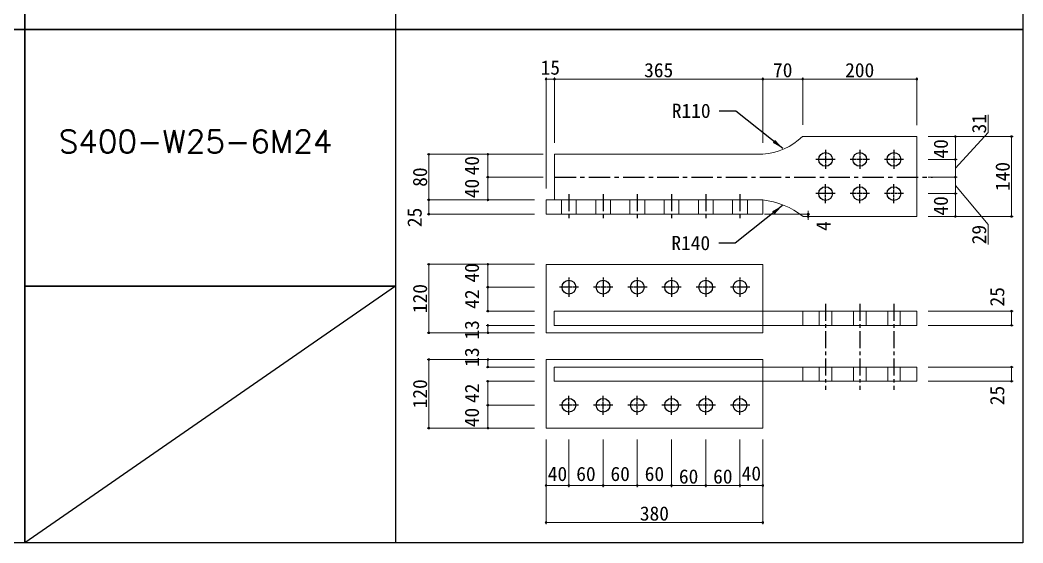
# Model space of a CAD drawing. Header units: millimetres. Extents: x 1734744 to 1747403, y -162396 to -155330.
# Drawn here: x 1744576 to 1746334, y -157691 to -156774 of the extents above; entities that cross this region are included whole.
import ezdxf

# ---------------------------------------------------------------- set-up
doc = ezdxf.new("R2010")
doc.units = ezdxf.units.MM
doc.header["$LTSCALE"] = 3
doc.linetypes.add('CENTER', pattern=[2, 1.25, -0.25, 0.25, -0.25])
doc.layers.get('DEFPOINTS').update_dxf_attribs({"color": 250})
doc.layers.add('01', color=7, linetype='Continuous')
doc.styles.add('KANJI', font='txt.shx', dxfattribs={"bigfont": 'extfont2.shx'})
doc.styles.get("Standard").update_dxf_attribs({"font": ''})
doc.styles.get('Standard').set_extended_font_data('MS Gothic')
doc.dimstyles.new('コピー ～ 一般寸法-小さめ', dxfattribs={"dimtxt": 25, "dimasz": 3, "dimexe": 3, "dimexo": 3, "dimgap": 3, "dimtad": 1, "dimtxsty": 'Standard', "dimblk": 'ORIGIN', "dimcen": 0, "dimclrd": 256, "dimclre": 256, "dimclrt": 256, "dimadec": 0, "dimazin": 0, "dimtfac": 1, "dimtmove": 1, "dimatfit": 2, "dimfxl": 0, "dimtolj": 2, "dimlwd": 5, "dimlwe": 5, "dimarcsym": 0})
doc.dimstyles.new('コピー(2) - Standard', dxfattribs={"dimtxt": 25, "dimasz": 20, "dimexe": 0.18, "dimexo": 0.0625, "dimgap": 15, "dimtad": 1, "dimdec": 0, "dimzin": 0, "dimdsep": 46, "dimtxsty": 'Standard', "dimblk": 'DOTSMALL', "dimcen": 0.09, "dimadec": 0, "dimazin": 0, "dimtfac": 1, "dimtdec": 0, "dimtofl": 0, "dimtmove": 0, "dimatfit": 3, "dimfxl": 0, "dimtolj": 1, "dimtzin": 0, "dimarcsym": 0})
doc.dimstyles.new('一般寸法-小さめ', dxfattribs={"dimtxt": 25, "dimasz": 3, "dimexe": 3, "dimexo": 3, "dimgap": 3, "dimtad": 1, "dimtxsty": 'Standard', "dimblk": 'ORIGIN', "dimcen": 0, "dimclrd": 256, "dimclre": 256, "dimclrt": 256, "dimadec": 0, "dimazin": 0, "dimtfac": 1, "dimtmove": 2, "dimatfit": 2, "dimfxl": 0, "dimtolj": 2, "dimlwd": 5, "dimlwe": 5, "dimarcsym": 0})

# ---------------------------------------------------------------- blocks, each defined once
blk = doc.blocks.new('_Origin')
at = {"color": 0, "linetype": 'ByBlock', "lineweight": -2}
blk.add_line((0, 0), (-1, 0), dxfattribs=at)
blk.add_circle((0, 0), 0.5, dxfattribs=at)
blk = doc.blocks.new('*D7852')
at = {"layer": '01', "lineweight": 5}
for p, q in [((1745478, -157202.5), (1745289.6, -157202.5)), ((1745292.6, -157319.5), (1745292.6, -157205.5)), ((1745478, -157322.5), (1745289.6, -157322.5))]:
    blk.add_line(p, q, dxfattribs=at)
at = {"layer": 'DEFPOINTS', "color": 0}
for p in [(1745292.6, -157202.5), (1745498, -157202.5), (1745498, -157322.5)]:
    blk.add_point(p, dxfattribs=at)
at = {"layer": '01', "lineweight": 5, "xscale": 3, "yscale": 3, "zscale": 3}
for p, rotation in [((1745292.6, -157202.5), 90), ((1745292.6, -157322.5), 270)]:
    blk.add_blockref('_Origin', p, dxfattribs=dict(at, rotation=rotation))
at = {"layer": '01', "insert": (1745277.1, -157262.5), "char_height": 25, "attachment_point": 5, "rotation": 90}
blk.add_mtext('\\A2;120', dxfattribs=at)
blk = doc.blocks.new('*D7533')
at = {"layer": '01', "lineweight": 5}
for p, q in [((1746168, -157382.5), (1746317.2, -157382.5)), ((1746314.2, -157404.5), (1746314.2, -157385.5)), ((1746168, -157407.5), (1746317.2, -157407.5))]:
    blk.add_line(p, q, dxfattribs=at)
at = {"layer": 'DEFPOINTS', "color": 0}
for p in [(1746148, -157382.5), (1746314.2, -157382.5), (1746148, -157407.5)]:
    blk.add_point(p, dxfattribs=at)
at = {"layer": '01', "lineweight": 5, "xscale": 3, "yscale": 3, "zscale": 3}
for p, rotation in [((1746314.2, -157382.5), 90), ((1746314.2, -157407.5), 270)]:
    blk.add_blockref('_Origin', p, dxfattribs=dict(at, rotation=rotation))
at = {"layer": '01', "insert": (1746289.2, -157432.4), "char_height": 25, "attachment_point": 5, "rotation": 90}
blk.add_mtext('\\A2;25', dxfattribs=at)
blk = doc.blocks.new('*D7853')
at = {"layer": '01', "lineweight": 5}
for p, q in [((1746168, -157284.5), (1746317.2, -157284.5)), ((1746314.2, -157306.5), (1746314.2, -157287.5)), ((1746168, -157309.5), (1746317.2, -157309.5))]:
    blk.add_line(p, q, dxfattribs=at)
at = {"layer": 'DEFPOINTS', "color": 0}
for p in [(1746148, -157284.5), (1746314.2, -157284.5), (1746148, -157309.5)]:
    blk.add_point(p, dxfattribs=at)
at = {"layer": '01', "lineweight": 5, "xscale": 3, "yscale": 3, "zscale": 3}
for p, rotation in [((1746314.2, -157284.5), 90), ((1746314.2, -157309.5), 270)]:
    blk.add_blockref('_Origin', p, dxfattribs=dict(at, rotation=rotation))
at = {"layer": '01', "insert": (1746289.2, -157259.4), "char_height": 25, "attachment_point": 5, "rotation": 90}
blk.add_mtext('\\A2;25', dxfattribs=at)
blk = doc.blocks.new('*D7534')
at = {"layer": '01', "lineweight": 5}
for p, q in [((1746168, -156978.6), (1746317.2, -156978.6)), ((1746314.2, -157115.6), (1746314.2, -156981.6)), ((1746168, -157118.6), (1746317.2, -157118.6))]:
    blk.add_line(p, q, dxfattribs=at)
at = {"layer": 'DEFPOINTS', "color": 0}
for p in [(1746148, -156978.6), (1746314.2, -156978.6), (1746148, -157118.6)]:
    blk.add_point(p, dxfattribs=at)
at = {"layer": '01', "lineweight": 5, "xscale": 3, "yscale": 3, "zscale": 3}
for p, rotation in [((1746314.2, -156978.6), 90), ((1746314.2, -157118.6), 270)]:
    blk.add_blockref('_Origin', p, dxfattribs=dict(at, rotation=rotation))
at = {"layer": '01', "insert": (1746298.7, -157048.6), "char_height": 25, "attachment_point": 5, "rotation": 90}
blk.add_mtext('\\A2;140', dxfattribs=at)
blk = doc.blocks.new('*D7535')
at = {"layer": '01', "lineweight": 5}
for p, q in [((1745478, -157202.5), (1745393.2, -157202.5)), ((1745396.2, -157239.5), (1745396.2, -157205.5)), ((1745478, -157242.5), (1745393.2, -157242.5))]:
    blk.add_line(p, q, dxfattribs=at)
at = {"layer": 'DEFPOINTS', "color": 0}
for p in [(1745396.2, -157202.5), (1745498, -157202.5), (1745498, -157242.5)]:
    blk.add_point(p, dxfattribs=at)
at = {"layer": '01', "lineweight": 5, "xscale": 3, "yscale": 3, "zscale": 3}
for p, rotation in [((1745396.2, -157202.5), 90), ((1745396.2, -157242.5), 270)]:
    blk.add_blockref('_Origin', p, dxfattribs=dict(at, rotation=rotation))
at = {"layer": '01', "insert": (1745368.1, -157217.4), "char_height": 25, "attachment_point": 5, "rotation": 90}
blk.add_mtext('\\A2;40', dxfattribs=at)
blk = doc.blocks.new('*D7536')
at = {"layer": '01', "lineweight": 5}
for p, q in [((1745478, -157309.5), (1745393.2, -157309.5)), ((1745396.2, -157319.5), (1745396.2, -157312.5)), ((1745478, -157322.5), (1745393.2, -157322.5))]:
    blk.add_line(p, q, dxfattribs=at)
at = {"layer": 'DEFPOINTS', "color": 0}
for p in [(1745396.2, -157309.5), (1745498, -157309.5), (1745498, -157322.5)]:
    blk.add_point(p, dxfattribs=at)
at = {"layer": '01', "lineweight": 5, "xscale": 3, "yscale": 3, "zscale": 3}
for p, rotation in [((1745396.2, -157309.5), 90), ((1745396.2, -157322.5), 270)]:
    blk.add_blockref('_Origin', p, dxfattribs=dict(at, rotation=rotation))
at = {"layer": '01', "insert": (1745368.1, -157317.4), "char_height": 25, "attachment_point": 5, "rotation": 90}
blk.add_mtext('\\A2;13', dxfattribs=at)
blk = doc.blocks.new('*D7854')
at = {"layer": '01', "lineweight": 5}
for p, q in [((1745498, -157069.6), (1745498, -156874.8)), ((1745510, -156877.8), (1745501, -156877.8)), ((1745513, -156989.6), (1745513, -156874.8))]:
    blk.add_line(p, q, dxfattribs=at)
at = {"layer": 'DEFPOINTS', "color": 0}
for p in [(1745498, -156877.8), (1745513, -157009.6), (1745498, -157089.6)]:
    blk.add_point(p, dxfattribs=at)
at = {"layer": '01', "lineweight": 5, "xscale": 3, "yscale": 3, "zscale": 3, "rotation": 180}
blk.add_blockref('_Origin', (1745498, -156877.8), dxfattribs=at)
at = {"layer": '01', "lineweight": 5, "xscale": 3, "yscale": 3, "zscale": 3}
blk.add_blockref('_Origin', (1745513, -156877.8), dxfattribs=at)
at = {"layer": '01', "insert": (1745505.5, -156857.8), "char_height": 25, "attachment_point": 5}
blk.add_mtext('\\A2;15', dxfattribs=at)
blk = doc.blocks.new('*D7537')
at = {"layer": '01', "lineweight": 5}
for p, q in [((1745493, -157009.6), (1745289.6, -157009.6)), ((1745292.6, -157086.6), (1745292.6, -157012.6)), ((1745478, -157089.6), (1745289.6, -157089.6))]:
    blk.add_line(p, q, dxfattribs=at)
at = {"layer": 'DEFPOINTS', "color": 0}
for p in [(1745292.6, -157009.6), (1745513, -157009.6), (1745498, -157089.6)]:
    blk.add_point(p, dxfattribs=at)
at = {"layer": '01', "lineweight": 5, "xscale": 3, "yscale": 3, "zscale": 3}
for p, rotation in [((1745292.6, -157009.6), 90), ((1745292.6, -157089.6), 270)]:
    blk.add_blockref('_Origin', p, dxfattribs=dict(at, rotation=rotation))
at = {"layer": '01', "insert": (1745277.1, -157049.6), "char_height": 25, "attachment_point": 5, "rotation": 90}
blk.add_mtext('\\A2;80', dxfattribs=at)
blk = doc.blocks.new('*D7855')
at = {"layer": '01', "lineweight": 5}
for p, q in [((1745478, -157089.6), (1745289.6, -157089.6)), ((1745292.6, -157111.6), (1745292.6, -157092.6)), ((1745478, -157114.6), (1745289.6, -157114.6))]:
    blk.add_line(p, q, dxfattribs=at)
at = {"layer": 'DEFPOINTS', "color": 0}
for p in [(1745292.6, -157089.6), (1745498, -157089.6), (1745498, -157114.6)]:
    blk.add_point(p, dxfattribs=at)
at = {"layer": '01', "lineweight": 5, "xscale": 3, "yscale": 3, "zscale": 3}
for p, rotation in [((1745292.6, -157089.6), 90), ((1745292.6, -157114.6), 270)]:
    blk.add_blockref('_Origin', p, dxfattribs=dict(at, rotation=rotation))
at = {"layer": '01', "insert": (1745267.6, -157120.3), "char_height": 25, "attachment_point": 5, "rotation": 90}
blk.add_mtext('\\A2;25', dxfattribs=at)
blk = doc.blocks.new('*D7538')
at = {"layer": '01', "lineweight": 5}
for p, q in [((1745513, -156989.6), (1745513, -156874.8)), ((1745516, -156877.8), (1745875, -156877.8)), ((1745878, -156989.6), (1745878, -156874.8))]:
    blk.add_line(p, q, dxfattribs=at)
at = {"layer": 'DEFPOINTS', "color": 0}
for p in [(1745878, -156877.8), (1745513, -157009.6), (1745878, -157009.6)]:
    blk.add_point(p, dxfattribs=at)
at = {"layer": '01', "lineweight": 5, "xscale": 3, "yscale": 3, "zscale": 3, "rotation": 180}
blk.add_blockref('_Origin', (1745513, -156877.8), dxfattribs=at)
at = {"layer": '01', "lineweight": 5, "xscale": 3, "yscale": 3, "zscale": 3}
blk.add_blockref('_Origin', (1745878, -156877.8), dxfattribs=at)
at = {"layer": '01', "insert": (1745695.5, -156862.3), "char_height": 25, "attachment_point": 5}
blk.add_mtext('\\A2;365', dxfattribs=at)
blk = doc.blocks.new('*D7539')
at = {"layer": '01', "lineweight": 5}
for p, q in [((1745878, -156989.6), (1745878, -156874.8)), ((1745945, -156877.8), (1745881, -156877.8)), ((1745948, -156958.1), (1745948, -156874.8))]:
    blk.add_line(p, q, dxfattribs=at)
at = {"layer": 'DEFPOINTS', "color": 0}
for p in [(1745878, -156877.8), (1745948, -156978.1), (1745878, -157009.6)]:
    blk.add_point(p, dxfattribs=at)
at = {"layer": '01', "lineweight": 5, "xscale": 3, "yscale": 3, "zscale": 3, "rotation": 180}
blk.add_blockref('_Origin', (1745878, -156877.8), dxfattribs=at)
at = {"layer": '01', "lineweight": 5, "xscale": 3, "yscale": 3, "zscale": 3}
blk.add_blockref('_Origin', (1745948, -156877.8), dxfattribs=at)
at = {"layer": '01', "insert": (1745913, -156862.3), "char_height": 25, "attachment_point": 5}
blk.add_mtext('\\A2;70', dxfattribs=at)
blk = doc.blocks.new('*D7856')
at = {"layer": '01', "lineweight": 5}
for p, q in [((1745948, -156958.1), (1745948, -156874.8)), ((1745951, -156877.8), (1746145, -156877.8)), ((1746148, -156958.6), (1746148, -156874.8))]:
    blk.add_line(p, q, dxfattribs=at)
at = {"layer": 'DEFPOINTS', "color": 0}
for p in [(1746148, -156877.8), (1745948, -156978.1), (1746148, -156978.6)]:
    blk.add_point(p, dxfattribs=at)
at = {"layer": '01', "lineweight": 5, "xscale": 3, "yscale": 3, "zscale": 3, "rotation": 180}
blk.add_blockref('_Origin', (1745948, -156877.8), dxfattribs=at)
at = {"layer": '01', "lineweight": 5, "xscale": 3, "yscale": 3, "zscale": 3}
blk.add_blockref('_Origin', (1746148, -156877.8), dxfattribs=at)
at = {"layer": '01', "insert": (1746048, -156862.3), "char_height": 25, "attachment_point": 5}
blk.add_mtext('\\A2;200', dxfattribs=at)
blk = doc.blocks.new('*D7540')
at = {"layer": '01', "lineweight": 5}
for p, q in [((1746168, -156978.6), (1746218.7, -156978.6)), ((1746215.7, -156981.6), (1746215.7, -157015.6)), ((1746168, -157018.6), (1746218.7, -157018.6))]:
    blk.add_line(p, q, dxfattribs=at)
at = {"layer": 'DEFPOINTS', "color": 0}
for p in [(1746148, -156978.6), (1746148, -157018.6), (1746215.7, -157018.6)]:
    blk.add_point(p, dxfattribs=at)
at = {"layer": '01', "lineweight": 5, "xscale": 3, "yscale": 3, "zscale": 3}
for p, rotation in [((1746215.7, -156978.6), 90), ((1746215.7, -157018.6), 270)]:
    blk.add_blockref('_Origin', p, dxfattribs=dict(at, rotation=rotation))
at = {"layer": '01', "insert": (1746190.3, -157000.1), "char_height": 25, "attachment_point": 5, "rotation": 90}
blk.add_mtext('\\A2;40', dxfattribs=at)
blk = doc.blocks.new('*D7541')
at = {"layer": '01', "lineweight": 5}
for p, q in [((1746273, -156971.5), (1746273, -156940.7)), ((1746215.7, -157034.1), (1746273, -156971.5)), ((1746168, -157018.6), (1746218.7, -157018.6)), ((1746215.7, -157021.6), (1746215.7, -157046.6)), ((1746168, -157049.6), (1746218.7, -157049.6))]:
    blk.add_line(p, q, dxfattribs=at)
at = {"layer": 'DEFPOINTS', "color": 0}
for p in [(1746148, -157018.6), (1746148, -157049.6), (1746215.7, -157049.6)]:
    blk.add_point(p, dxfattribs=at)
at = {"layer": '01', "lineweight": 5, "xscale": 3, "yscale": 3, "zscale": 3}
for p, rotation in [((1746215.7, -157018.6), 90), ((1746215.7, -157049.6), 270)]:
    blk.add_blockref('_Origin', p, dxfattribs=dict(at, rotation=rotation))
at = {"layer": '01', "insert": (1746257.5, -156956.1), "char_height": 25, "attachment_point": 5, "rotation": 90}
blk.add_mtext('\\A2;31', dxfattribs=at)
blk = doc.blocks.new('*D7542')
at = {"layer": '01', "lineweight": 5}
for p, q in [((1746168, -157049.6), (1746218.7, -157049.6)), ((1746215.7, -157052.6), (1746215.7, -157075.6)), ((1746215.7, -157064.1), (1746273, -157132.9)), ((1746168, -157078.6), (1746218.7, -157078.6)), ((1746273, -157132.9), (1746273, -157167.9))]:
    blk.add_line(p, q, dxfattribs=at)
at = {"layer": 'DEFPOINTS', "color": 0}
for p in [(1746148, -157049.6), (1746148, -157078.6), (1746215.7, -157078.6)]:
    blk.add_point(p, dxfattribs=at)
at = {"layer": '01', "lineweight": 5, "xscale": 3, "yscale": 3, "zscale": 3}
for p, rotation in [((1746215.7, -157049.6), 90), ((1746215.7, -157078.6), 270)]:
    blk.add_blockref('_Origin', p, dxfattribs=dict(at, rotation=rotation))
at = {"layer": '01', "insert": (1746257.5, -157150.4), "char_height": 25, "attachment_point": 5, "rotation": 90}
blk.add_mtext('\\A2;29', dxfattribs=at)
blk = doc.blocks.new('*D7543')
at = {"layer": '01', "lineweight": 5}
for p, q in [((1746168, -157078.6), (1746218.7, -157078.6)), ((1746215.7, -157081.6), (1746215.7, -157115.6)), ((1746168, -157118.6), (1746218.7, -157118.6))]:
    blk.add_line(p, q, dxfattribs=at)
at = {"layer": 'DEFPOINTS', "color": 0}
for p in [(1746148, -157078.6), (1746148, -157118.6), (1746215.7, -157118.6)]:
    blk.add_point(p, dxfattribs=at)
at = {"layer": '01', "lineweight": 5, "xscale": 3, "yscale": 3, "zscale": 3}
for p, rotation in [((1746215.7, -157078.6), 90), ((1746215.7, -157118.6), 270)]:
    blk.add_blockref('_Origin', p, dxfattribs=dict(at, rotation=rotation))
at = {"layer": '01', "insert": (1746190.3, -157100.1), "char_height": 25, "attachment_point": 5, "rotation": 90}
blk.add_mtext('\\A2;40', dxfattribs=at)
blk = doc.blocks.new('*D7857')
at = {"layer": '01', "lineweight": 5}
for p, q in [((1745478, -157369.5), (1745289.6, -157369.5)), ((1745292.6, -157486.5), (1745292.6, -157372.5)), ((1745478, -157489.5), (1745289.6, -157489.5))]:
    blk.add_line(p, q, dxfattribs=at)
at = {"layer": 'DEFPOINTS', "color": 0}
for p in [(1745292.6, -157369.5), (1745498, -157369.5), (1745498, -157489.5)]:
    blk.add_point(p, dxfattribs=at)
at = {"layer": '01', "lineweight": 5, "xscale": 3, "yscale": 3, "zscale": 3}
for p, rotation in [((1745292.6, -157369.5), 90), ((1745292.6, -157489.5), 270)]:
    blk.add_blockref('_Origin', p, dxfattribs=dict(at, rotation=rotation))
at = {"layer": '01', "insert": (1745277.1, -157429.5), "char_height": 25, "attachment_point": 5, "rotation": 90}
blk.add_mtext('\\A2;120', dxfattribs=at)
blk = doc.blocks.new('*D7544')
at = {"layer": '01', "lineweight": 5}
for p, q in [((1745478, -157369.5), (1745393.2, -157369.5)), ((1745478, -157382.5), (1745393.2, -157382.5)), ((1745396.2, -157379.5), (1745396.2, -157372.5))]:
    blk.add_line(p, q, dxfattribs=at)
at = {"layer": 'DEFPOINTS', "color": 0}
for p in [(1745396.2, -157369.5), (1745498, -157369.5), (1745498, -157382.5)]:
    blk.add_point(p, dxfattribs=at)
at = {"layer": '01', "lineweight": 5, "xscale": 3, "yscale": 3, "zscale": 3}
for p, rotation in [((1745396.2, -157369.5), 90), ((1745396.2, -157382.5), 270)]:
    blk.add_blockref('_Origin', p, dxfattribs=dict(at, rotation=rotation))
at = {"layer": '01', "insert": (1745368.1, -157365.1), "char_height": 25, "attachment_point": 5, "rotation": 90}
blk.add_mtext('\\A2;13', dxfattribs=at)
blk = doc.blocks.new('*D7545')
at = {"layer": '01', "lineweight": 5}
for p, q in [((1745478, -157449.5), (1745393.2, -157449.5)), ((1745396.2, -157452.5), (1745396.2, -157486.5)), ((1745478, -157489.5), (1745393.2, -157489.5))]:
    blk.add_line(p, q, dxfattribs=at)
at = {"layer": 'DEFPOINTS', "color": 0}
for p in [(1745498, -157449.5), (1745396.2, -157489.5), (1745498, -157489.5)]:
    blk.add_point(p, dxfattribs=at)
at = {"layer": '01', "lineweight": 5, "xscale": 3, "yscale": 3, "zscale": 3}
for p, rotation in [((1745396.2, -157449.5), 90), ((1745396.2, -157489.5), 270)]:
    blk.add_blockref('_Origin', p, dxfattribs=dict(at, rotation=rotation))
at = {"layer": '01', "insert": (1745368.1, -157471), "char_height": 25, "attachment_point": 5, "rotation": 90}
blk.add_mtext('\\A2;40', dxfattribs=at)
blk = doc.blocks.new('*D7858')
at = {"layer": '01', "lineweight": 5}
for p, q in [((1745498, -157509.5), (1745498, -157657.9)), ((1745878, -157509.5), (1745878, -157657.9)), ((1745501, -157654.9), (1745875, -157654.9))]:
    blk.add_line(p, q, dxfattribs=at)
at = {"layer": 'DEFPOINTS', "color": 0}
for p in [(1745498, -157489.5), (1745878, -157489.5), (1745878, -157654.9)]:
    blk.add_point(p, dxfattribs=at)
at = {"layer": '01', "lineweight": 5, "xscale": 3, "yscale": 3, "zscale": 3, "rotation": 180}
blk.add_blockref('_Origin', (1745498, -157654.9), dxfattribs=at)
at = {"layer": '01', "lineweight": 5, "xscale": 3, "yscale": 3, "zscale": 3}
blk.add_blockref('_Origin', (1745878, -157654.9), dxfattribs=at)
at = {"layer": '01', "insert": (1745688, -157639.4), "char_height": 25, "attachment_point": 5}
blk.add_mtext('\\A2;380', dxfattribs=at)
blk = doc.blocks.new('*D7546')
at = {"layer": '01', "lineweight": 5}
for p, q in [((1745598, -157509.5), (1745598, -157593)), ((1745658, -157509.5), (1745658, -157593)), ((1745655, -157590), (1745601, -157590))]:
    blk.add_line(p, q, dxfattribs=at)
at = {"layer": 'DEFPOINTS', "color": 0}
for p in [(1745598, -157489.5), (1745658, -157489.5), (1745598, -157590)]:
    blk.add_point(p, dxfattribs=at)
at = {"layer": '01', "lineweight": 5, "xscale": 3, "yscale": 3, "zscale": 3, "rotation": 180}
blk.add_blockref('_Origin', (1745598, -157590), dxfattribs=at)
at = {"layer": '01', "lineweight": 5, "xscale": 3, "yscale": 3, "zscale": 3}
blk.add_blockref('_Origin', (1745658, -157590), dxfattribs=at)
at = {"layer": '01', "insert": (1745628, -157570), "char_height": 25, "attachment_point": 5}
blk.add_mtext('\\A2;60', dxfattribs=at)
blk = doc.blocks.new('*D7547')
at = {"layer": '01', "lineweight": 5}
for p, q in [((1745498, -157509.5), (1745498, -157593)), ((1745538, -157509.5), (1745538, -157593)), ((1745535, -157590), (1745501, -157590))]:
    blk.add_line(p, q, dxfattribs=at)
at = {"layer": 'DEFPOINTS', "color": 0}
for p in [(1745498, -157489.5), (1745538, -157489.5), (1745498, -157590)]:
    blk.add_point(p, dxfattribs=at)
at = {"layer": '01', "lineweight": 5, "xscale": 3, "yscale": 3, "zscale": 3, "rotation": 180}
blk.add_blockref('_Origin', (1745498, -157590), dxfattribs=at)
at = {"layer": '01', "lineweight": 5, "xscale": 3, "yscale": 3, "zscale": 3}
blk.add_blockref('_Origin', (1745538, -157590), dxfattribs=at)
at = {"layer": '01', "insert": (1745518, -157570), "char_height": 25, "attachment_point": 5}
blk.add_mtext('\\A2;40', dxfattribs=at)
blk = doc.blocks.new('*D7548')
at = {"layer": '01', "lineweight": 5}
for p, q in [((1745718, -157509.5), (1745718, -157593)), ((1745778, -157509.5), (1745778, -157593)), ((1745775, -157590), (1745721, -157590))]:
    blk.add_line(p, q, dxfattribs=at)
at = {"layer": 'DEFPOINTS', "color": 0}
for p in [(1745718, -157489.5), (1745778, -157489.5), (1745718, -157590)]:
    blk.add_point(p, dxfattribs=at)
at = {"layer": '01', "lineweight": 5, "xscale": 3, "yscale": 3, "zscale": 3, "rotation": 180}
blk.add_blockref('_Origin', (1745718, -157590), dxfattribs=at)
at = {"layer": '01', "lineweight": 5, "xscale": 3, "yscale": 3, "zscale": 3}
blk.add_blockref('_Origin', (1745778, -157590), dxfattribs=at)
at = {"layer": '01', "insert": (1745748, -157574.5), "char_height": 25, "attachment_point": 5}
blk.add_mtext('\\A2;60', dxfattribs=at)
blk = doc.blocks.new('*D7549')
at = {"layer": '01', "lineweight": 5}
for p, q in [((1745778, -157509.5), (1745778, -157593)), ((1745838, -157509.5), (1745838, -157593)), ((1745781, -157590), (1745835, -157590))]:
    blk.add_line(p, q, dxfattribs=at)
at = {"layer": 'DEFPOINTS', "color": 0}
for p in [(1745778, -157489.5), (1745838, -157489.5), (1745838, -157590)]:
    blk.add_point(p, dxfattribs=at)
at = {"layer": '01', "lineweight": 5, "xscale": 3, "yscale": 3, "zscale": 3, "rotation": 180}
blk.add_blockref('_Origin', (1745778, -157590), dxfattribs=at)
at = {"layer": '01', "lineweight": 5, "xscale": 3, "yscale": 3, "zscale": 3}
blk.add_blockref('_Origin', (1745838, -157590), dxfattribs=at)
at = {"layer": '01', "insert": (1745808, -157574.5), "char_height": 25, "attachment_point": 5}
blk.add_mtext('\\A2;60', dxfattribs=at)
blk = doc.blocks.new('*D7550')
at = {"layer": '01', "lineweight": 5}
for p, q in [((1745838, -157509.5), (1745838, -157593)), ((1745878, -157509.5), (1745878, -157593)), ((1745875, -157590), (1745841, -157590))]:
    blk.add_line(p, q, dxfattribs=at)
at = {"layer": 'DEFPOINTS', "color": 0}
for p in [(1745838, -157489.5), (1745878, -157489.5), (1745838, -157590)]:
    blk.add_point(p, dxfattribs=at)
at = {"layer": '01', "lineweight": 5, "xscale": 3, "yscale": 3, "zscale": 3, "rotation": 180}
blk.add_blockref('_Origin', (1745838, -157590), dxfattribs=at)
at = {"layer": '01', "lineweight": 5, "xscale": 3, "yscale": 3, "zscale": 3}
blk.add_blockref('_Origin', (1745878, -157590), dxfattribs=at)
at = {"layer": '01', "insert": (1745858, -157569.2), "char_height": 25, "attachment_point": 5}
blk.add_mtext('\\A2;40', dxfattribs=at)
blk = doc.blocks.new('*D7551')
at = {"layer": '01', "lineweight": 5}
for p, q in [((1745493, -157049.6), (1745393.2, -157049.6)), ((1745396.2, -157086.6), (1745396.2, -157052.6)), ((1745478, -157089.6), (1745393.2, -157089.6))]:
    blk.add_line(p, q, dxfattribs=at)
at = {"layer": 'DEFPOINTS', "color": 0}
for p in [(1745396.2, -157049.6), (1745513, -157049.6), (1745498, -157089.6)]:
    blk.add_point(p, dxfattribs=at)
at = {"layer": '01', "lineweight": 5, "xscale": 3, "yscale": 3, "zscale": 3}
for p, rotation in [((1745396.2, -157049.6), 90), ((1745396.2, -157089.6), 270)]:
    blk.add_blockref('_Origin', p, dxfattribs=dict(at, rotation=rotation))
at = {"layer": '01', "insert": (1745368.1, -157069.6), "char_height": 25, "attachment_point": 5, "rotation": 90}
blk.add_mtext('\\A2;40', dxfattribs=at)
blk = doc.blocks.new('*D7552')
at = {"layer": '01', "lineweight": 5}
for p, q in [((1745493, -157009.6), (1745393.2, -157009.6)), ((1745396.2, -157046.6), (1745396.2, -157012.6)), ((1745493, -157049.6), (1745393.2, -157049.6))]:
    blk.add_line(p, q, dxfattribs=at)
at = {"layer": 'DEFPOINTS', "color": 0}
for p in [(1745396.2, -157009.6), (1745513, -157009.6), (1745513, -157049.6)]:
    blk.add_point(p, dxfattribs=at)
at = {"layer": '01', "lineweight": 5, "xscale": 3, "yscale": 3, "zscale": 3}
for p, rotation in [((1745396.2, -157009.6), 90), ((1745396.2, -157049.6), 270)]:
    blk.add_blockref('_Origin', p, dxfattribs=dict(at, rotation=rotation))
at = {"layer": '01', "insert": (1745368.1, -157029.6), "char_height": 25, "attachment_point": 5, "rotation": 90}
blk.add_mtext('\\A2;40', dxfattribs=at)
blk = doc.blocks.new('_DotSmall')
at = {"color": 0, "linetype": 'ByBlock', "const_width": 0.5}
blk.add_lwpolyline([(-0.0625, 0, 1), (0.0625, 0, 1)], format="xyb", close=True, dxfattribs=at)
blk = doc.blocks.new('*D7859')
at = {"layer": '01', "lineweight": 5}
for p, q in [((1745881, -157114.6), (1745960.7, -157114.6)), ((1745951.7, -157118.6), (1745960.7, -157118.6)), ((1745957.7, -157111.6), (1745957.7, -157108.6)), ((1745957.7, -157114.6), (1745957.7, -157118.6)), ((1745957.7, -157121.6), (1745957.7, -157124.6))]:
    blk.add_line(p, q, dxfattribs=at)
at = {"layer": 'DEFPOINTS', "color": 0}
for p in [(1745878, -157114.6), (1745948.7, -157118.6), (1745957.7, -157118.6)]:
    blk.add_point(p, dxfattribs=at)
at = {"layer": '01', "lineweight": 5, "xscale": 3, "yscale": 3, "zscale": 3}
for p, rotation in [((1745957.7, -157114.6), 270), ((1745957.7, -157118.6), 90)]:
    blk.add_blockref('_Origin', p, dxfattribs=dict(at, rotation=rotation))
at = {"layer": '01', "insert": (1745984.4, -157135.4), "char_height": 25, "attachment_point": 5, "rotation": 90}
blk.add_mtext('\\A2;4', dxfattribs=at)
blk = doc.blocks.new('*D7553')
at = {"layer": '01', "lineweight": 5}
for p, q in [((1745478, -157242.5), (1745393.2, -157242.5)), ((1745396.2, -157245.5), (1745396.2, -157281.5)), ((1745478, -157284.5), (1745393.2, -157284.5))]:
    blk.add_line(p, q, dxfattribs=at)
at = {"layer": 'DEFPOINTS', "color": 0}
for p in [(1745498, -157242.5), (1745396.2, -157284.5), (1745498, -157284.5)]:
    blk.add_point(p, dxfattribs=at)
at = {"layer": '01', "lineweight": 5, "xscale": 3, "yscale": 3, "zscale": 3}
for p, rotation in [((1745396.2, -157242.5), 90), ((1745396.2, -157284.5), 270)]:
    blk.add_blockref('_Origin', p, dxfattribs=dict(at, rotation=rotation))
at = {"layer": '01', "insert": (1745368.1, -157263.5), "char_height": 25, "attachment_point": 5, "rotation": 90}
blk.add_mtext('\\A2;42', dxfattribs=at)
blk = doc.blocks.new('*D7554')
at = {"layer": '01', "lineweight": 5}
for p, q in [((1745478, -157407.5), (1745393.2, -157407.5)), ((1745396.2, -157410.5), (1745396.2, -157446.5)), ((1745478, -157449.5), (1745393.2, -157449.5))]:
    blk.add_line(p, q, dxfattribs=at)
at = {"layer": 'DEFPOINTS', "color": 0}
for p in [(1745498, -157407.5), (1745396.2, -157449.5), (1745498, -157449.5)]:
    blk.add_point(p, dxfattribs=at)
at = {"layer": '01', "lineweight": 5, "xscale": 3, "yscale": 3, "zscale": 3}
for p, rotation in [((1745396.2, -157407.5), 90), ((1745396.2, -157449.5), 270)]:
    blk.add_blockref('_Origin', p, dxfattribs=dict(at, rotation=rotation))
at = {"layer": '01', "insert": (1745368.1, -157428.5), "char_height": 25, "attachment_point": 5, "rotation": 90}
blk.add_mtext('\\A2;42', dxfattribs=at)
blk = doc.blocks.new('*D7555')
at = {"layer": '01', "lineweight": 5}
for p, q in [((1745538, -157509.5), (1745538, -157593)), ((1745598, -157509.5), (1745598, -157593)), ((1745595, -157590), (1745541, -157590))]:
    blk.add_line(p, q, dxfattribs=at)
at = {"layer": 'DEFPOINTS', "color": 0}
for p in [(1745538, -157489.5), (1745598, -157489.5), (1745538, -157590)]:
    blk.add_point(p, dxfattribs=at)
at = {"layer": '01', "lineweight": 5, "xscale": 3, "yscale": 3, "zscale": 3, "rotation": 180}
blk.add_blockref('_Origin', (1745538, -157590), dxfattribs=at)
at = {"layer": '01', "lineweight": 5, "xscale": 3, "yscale": 3, "zscale": 3}
blk.add_blockref('_Origin', (1745598, -157590), dxfattribs=at)
at = {"layer": '01', "insert": (1745568, -157570), "char_height": 25, "attachment_point": 5}
blk.add_mtext('\\A2;60', dxfattribs=at)
blk = doc.blocks.new('*D7556')
at = {"layer": '01', "lineweight": 5}
for p, q in [((1745658, -157509.5), (1745658, -157593)), ((1745718, -157509.5), (1745718, -157593)), ((1745715, -157590), (1745661, -157590))]:
    blk.add_line(p, q, dxfattribs=at)
at = {"layer": 'DEFPOINTS', "color": 0}
for p in [(1745658, -157489.5), (1745718, -157489.5), (1745658, -157590)]:
    blk.add_point(p, dxfattribs=at)
at = {"layer": '01', "lineweight": 5, "xscale": 3, "yscale": 3, "zscale": 3, "rotation": 180}
blk.add_blockref('_Origin', (1745658, -157590), dxfattribs=at)
at = {"layer": '01', "lineweight": 5, "xscale": 3, "yscale": 3, "zscale": 3}
blk.add_blockref('_Origin', (1745718, -157590), dxfattribs=at)
at = {"layer": '01', "insert": (1745688, -157570), "char_height": 25, "attachment_point": 5}
blk.add_mtext('\\A2;60', dxfattribs=at)

msp = doc.modelspace()

# ---------------------------------------------------------------- linework, layer by layer
at = {"layer": '01', "color": 7, "lineweight": 18}
for p, q in [((1746148.042, -156978.568), (1745947.532, -156978.568)), ((1746148.042, -156978.568), (1746148.042, -157048.568)), ((1745878.042, -157009.568), (1745513.042, -157009.568)), ((1745513.042, -157009.568), (1745513.042, -157089.568)), ((1746148.042, -157118.568), (1746148.042, -157048.568)), ((1745498.042, -157089.568), (1745498.042, -157114.568)), ((1745878.042, -157089.568), (1745498.042, -157089.568)), ((1745525.042, -157114.568), (1745525.042, -157089.568)), ((1745551.042, -157114.568), (1745551.042, -157089.568)), ((1745585.042, -157114.568), (1745585.042, -157089.568)), ((1745611.042, -157114.568), (1745611.042, -157089.568)), ((1745645.042, -157114.568), (1745645.042, -157089.568)), ((1745671.042, -157114.568), (1745671.042, -157089.568)), ((1745705.042, -157114.568), (1745705.042, -157089.568)), ((1745731.042, -157114.568), (1745731.042, -157089.568)), ((1745765.042, -157114.568), (1745765.042, -157089.568)), ((1745791.042, -157114.568), (1745791.042, -157089.568)), ((1745825.042, -157114.568), (1745825.042, -157089.568)), ((1745851.042, -157114.568), (1745851.042, -157089.568)), ((1745878.042, -157114.568), (1745878.042, -157089.568)), ((1745498.042, -157114.568), (1745878.042, -157114.568)), ((1746148.042, -157118.568), (1745948.682, -157118.568)), ((1745498.042, -157322.525), (1745498.042, -157202.525)), ((1745498.042, -157202.525), (1745878.042, -157202.525)), ((1745878.042, -157202.525), (1745878.042, -157322.525)), ((1745512.042, -157309.525), (1745512.042, -157284.525)), ((1745512.042, -157284.525), (1746148.042, -157284.525)), ((1745948.042, -157309.525), (1745948.042, -157284.525)), ((1745977.042, -157309.525), (1745977.042, -157284.525)), ((1745999.042, -157309.525), (1745999.042, -157284.525)), ((1746037.042, -157309.525), (1746037.042, -157284.525)), ((1746059.042, -157309.525), (1746059.042, -157284.525)), ((1746097.042, -157309.525), (1746097.042, -157284.525)), ((1746119.042, -157309.525), (1746119.042, -157284.525)), ((1746148.042, -157309.525), (1746148.042, -157284.525)), ((1746148.042, -157309.525), (1745512.042, -157309.525)), ((1745878.042, -157322.525), (1745498.042, -157322.525)), ((1745498.042, -157369.525), (1745498.042, -157489.525)), ((1745878.042, -157369.525), (1745498.042, -157369.525)), ((1745878.042, -157489.525), (1745878.042, -157369.525)), ((1745512.042, -157382.525), (1745512.042, -157407.525)), ((1746148.042, -157382.525), (1745512.042, -157382.525)), ((1745948.042, -157382.525), (1745948.042, -157407.525)), ((1745977.042, -157382.525), (1745977.042, -157407.525)), ((1745999.042, -157382.525), (1745999.042, -157407.525)), ((1746037.042, -157382.525), (1746037.042, -157407.525)), ((1746059.042, -157382.525), (1746059.042, -157407.525)), ((1746097.042, -157382.525), (1746097.042, -157407.525)), ((1746119.042, -157382.525), (1746119.042, -157407.525)), ((1746148.042, -157382.525), (1746148.042, -157407.525)), ((1745512.042, -157407.525), (1746148.042, -157407.525)), ((1745498.042, -157489.525), (1745878.042, -157489.525))]:
    msp.add_line(p, q, dxfattribs=at)
at = {"layer": '01', "color": 7, "linetype": 'CENTER'}
for p, q in [((1746005.042, -157018.568), (1745971.042, -157018.568)), ((1745988.042, -157001.568), (1745988.042, -157035.568)), ((1746065.042, -157018.568), (1746031.042, -157018.568)), ((1746048.042, -157001.568), (1746048.042, -157035.568)), ((1746125.042, -157018.568), (1746091.042, -157018.568)), ((1746108.042, -157001.568), (1746108.042, -157035.568)), ((1745988.042, -157095.568), (1745988.042, -157061.568)), ((1746048.042, -157095.568), (1746048.042, -157061.568)), ((1746108.042, -157095.568), (1746108.042, -157061.568)), ((1746005.042, -157078.568), (1745971.042, -157078.568)), ((1746065.042, -157078.568), (1746031.042, -157078.568)), ((1746125.042, -157078.568), (1746091.042, -157078.568)), ((1745538.042, -157225.525), (1745538.042, -157259.525)), ((1745598.042, -157225.525), (1745598.042, -157259.525)), ((1745658.042, -157225.525), (1745658.042, -157259.525)), ((1745718.042, -157225.525), (1745718.042, -157259.525)), ((1745778.042, -157225.525), (1745778.042, -157259.525)), ((1745838.042, -157225.525), (1745838.042, -157259.525)), ((1745555.042, -157242.525), (1745521.042, -157242.525)), ((1745615.042, -157242.525), (1745581.042, -157242.525)), ((1745675.042, -157242.525), (1745641.042, -157242.525)), ((1745735.042, -157242.525), (1745701.042, -157242.525)), ((1745795.042, -157242.525), (1745761.042, -157242.525)), ((1745855.042, -157242.525), (1745821.042, -157242.525)), ((1745538.042, -157466.525), (1745538.042, -157432.525)), ((1745598.042, -157466.525), (1745598.042, -157432.525)), ((1745658.042, -157466.525), (1745658.042, -157432.525)), ((1745718.042, -157466.525), (1745718.042, -157432.525)), ((1745778.042, -157466.525), (1745778.042, -157432.525)), ((1745838.042, -157466.525), (1745838.042, -157432.525)), ((1745555.042, -157449.525), (1745521.042, -157449.525)), ((1745615.042, -157449.525), (1745581.042, -157449.525)), ((1745675.042, -157449.525), (1745641.042, -157449.525)), ((1745735.042, -157449.525), (1745701.042, -157449.525)), ((1745795.042, -157449.525), (1745761.042, -157449.525)), ((1745855.042, -157449.525), (1745821.042, -157449.525))]:
    msp.add_line(p, q, dxfattribs=at)
at = {"layer": '01', "color": 7, "linetype": 'CENTER', "ltscale": 10}
msp.add_line((1745513.042, -157049.568), (1746175.695, -157049.568), dxfattribs=at)
at = {"layer": '01', "color": 7, "linetype": 'CENTER', "ltscale": 8}
for p, q in [((1745538.042, -157079.568), (1745538.042, -157127.568)), ((1745598.042, -157079.568), (1745598.042, -157127.568)), ((1745658.042, -157079.568), (1745658.042, -157127.568)), ((1745718.042, -157079.568), (1745718.042, -157127.568)), ((1745778.042, -157079.568), (1745778.042, -157127.568)), ((1745838.042, -157079.568), (1745838.042, -157127.568)), ((1745988.042, -157271.525), (1745988.042, -157422.525)), ((1746048.042, -157271.525), (1746048.042, -157422.525)), ((1746108.042, -157271.525), (1746108.042, -157422.525))]:
    msp.add_line(p, q, dxfattribs=at)
at = {"layer": '01', "color": 7, "ltscale": 2}
msp.add_line((1745234.215, -157240.838), (1744584.215, -157690.838), dxfattribs=at)
for points in [[(1742834.215, -155890.837), (1744584.215, -155890.837), (1744584.215, -156790.837), (1742834.215, -156790.837)], [(1744584.215, -155890.837), (1746334.215, -155890.837), (1746334.215, -156790.837), (1744584.215, -156790.837)], [(1744584.215, -156340.837), (1745234.215, -156340.837), (1745234.215, -156790.837), (1744584.215, -156790.837)], [(1742834.215, -156790.837), (1744584.215, -156790.837), (1744584.215, -157690.838), (1742834.215, -157690.838)], [(1744584.215, -156790.837), (1746334.215, -156790.837), (1746334.215, -157690.838), (1744584.215, -157690.838)], [(1744584.215, -156790.837), (1745234.215, -156790.837), (1745234.215, -157240.838), (1744584.215, -157240.838)], [(1744584.215, -157240.838), (1745234.215, -157240.838), (1745234.215, -157690.838), (1744584.215, -157690.838)]]:
    msp.add_lwpolyline(points, close=True, dxfattribs=at)
at = {"layer": '01', "color": 7}
for centre in [(1745988.042, -157018.568), (1746048.042, -157018.568), (1746108.042, -157018.568), (1745988.042, -157078.568), (1746048.042, -157078.568), (1746108.042, -157078.568), (1745538.042, -157242.525), (1745598.042, -157242.525), (1745658.042, -157242.525), (1745718.042, -157242.525), (1745778.042, -157242.525), (1745838.042, -157242.525), (1745538.042, -157449.525), (1745598.042, -157449.525), (1745658.042, -157449.525), (1745718.042, -157449.525), (1745778.042, -157449.525), (1745838.042, -157449.525)]:
    msp.add_circle(centre, 12, dxfattribs=at)
at = {"layer": '01', "color": 7, "lineweight": 18}
for centre, radius, start, end in [((1745870.738, -156899.811), 110, 273.806865, 314.276811), ((1745862.209, -157228.67), 140, 51.854237, 83.50655)]:
    msp.add_arc(centre, radius, start, end, dxfattribs=at)

# ---------------------------------------------------------------- texts
at = {"layer": '01', "color": 7, "char_height": 25, "width": 98.97993}
for s, insert, attachment_point in [('\\A1;R110', (1745786.553, -156946.296), 9), ('R140', (1745785.73, -157152.641), 3)]:
    msp.add_mtext(s, dxfattribs=dict(at, insert=insert, attachment_point=attachment_point))
at = {"layer": '01', "color": 7, "insert": (1744643.545, -156967.233), "char_height": 40, "width": 536.58382, "attachment_point": 1, "style": 'KANJI'}
msp.add_mtext('S400-W25-6M24', dxfattribs=at)

# ---------------------------------------------------------------- dimensions: what is measured, and where the dimension line sits
at = {"layer": '01', "color": 7}
for base, p1, p2, picture, middle in [((1745498.042, -156877.774), (1745513.042, -157009.568), (1745498.042, -157089.568), '*D7854', (1745505.542, -156857.774)), ((1745878.042, -156877.774), (1745513.042, -157009.568), (1745878.042, -157009.568), '*D7538', (1745695.542, -156862.274)), ((1745878.042, -156877.774), (1745948.042, -156978.068), (1745878.042, -157009.568), '*D7539', (1745913.042, -156862.274)), ((1746148.042, -156877.774), (1745948.042, -156978.068), (1746148.042, -156978.568), '*D7856', (1746048.042, -156862.274)), ((1745878.042, -157654.882), (1745498.042, -157489.525), (1745878.042, -157489.525), '*D7858', (1745688.042, -157639.382)), ((1745718.042, -157590.004), (1745778.042, -157489.525), (1745718.042, -157489.525), '*D7548', (1745748.042, -157574.504)), ((1745838.042, -157590.004), (1745778.042, -157489.525), (1745838.042, -157489.525), '*D7549', (1745808.042, -157574.504))]:
    dim = msp.add_linear_dim(base=base, p1=p1, p2=p2, dimstyle='一般寸法-小さめ', override={"dimexo": 20}, dxfattribs=at)
    dim.commit()
    dim.dimension.update_dxf_attribs({"geometry": picture, "text_midpoint": middle})
for base, p1, p2, angle, dimstyle, override, picture, middle in [((1746215.695, -157049.568), (1746148.042, -157018.568), (1746148.042, -157049.568), 90, 'コピー ～ 一般寸法-小さめ', {"dimexo": 20}, '*D7541', (1746273.004, -156968.457)), ((1746215.695, -157018.568), (1746148.042, -156978.568), (1746148.042, -157018.568), 90, '一般寸法-小さめ', {"dimexo": 20}, '*D7540', (1746190.29, -157000.068)), ((1745396.234, -157009.568), (1745513.042, -157049.568), (1745513.042, -157009.568), 270, '一般寸法-小さめ', {"dimexo": 20}, '*D7552', (1745368.079, -157029.568)), ((1745396.234, -157049.568), (1745498.042, -157089.568), (1745513.042, -157049.568), 270, '一般寸法-小さめ', {"dimexo": 20}, '*D7551', (1745368.079, -157069.568)), ((1746215.695, -157078.568), (1746148.042, -157049.568), (1746148.042, -157078.568), 90, 'コピー ～ 一般寸法-小さめ', {"dimexo": 20}, '*D7542', (1746273.004, -157135.885)), ((1745292.614, -157089.568), (1745498.042, -157114.568), (1745498.042, -157089.568), 270, '一般寸法-小さめ', {"dimexo": 20}, '*D7855', (1745267.614, -157120.324)), ((1746215.695, -157118.568), (1746148.042, -157078.568), (1746148.042, -157118.568), 90, '一般寸法-小さめ', {"dimexo": 20}, '*D7543', (1746190.29, -157100.068)), ((1745957.668, -157118.568), (1745878.042, -157114.568), (1745948.682, -157118.568), 90, '一般寸法-小さめ', {"dimtxt": 25}, '*D7859', (1745984.409, -157135.444)), ((1745396.234, -157202.525), (1745498.042, -157242.525), (1745498.042, -157202.525), 90, '一般寸法-小さめ', {"dimexo": 20}, '*D7535', (1745368.079, -157217.434)), ((1745396.234, -157284.525), (1745498.042, -157242.525), (1745498.042, -157284.525), 90, '一般寸法-小さめ', {"dimexo": 20}, '*D7553', (1745368.079, -157263.525)), ((1746314.162, -157284.525), (1746148.042, -157309.525), (1746148.042, -157284.525), 270, '一般寸法-小さめ', {"dimexo": 20}, '*D7853', (1746289.162, -157259.394)), ((1745396.234, -157309.525), (1745498.042, -157322.525), (1745498.042, -157309.525), 270, '一般寸法-小さめ', {"dimexo": 20}, '*D7536', (1745368.079, -157317.375)), ((1745396.234, -157369.525), (1745498.042, -157382.525), (1745498.042, -157369.525), 270, '一般寸法-小さめ', {"dimexo": 20}, '*D7544', (1745368.079, -157365.067)), ((1746314.162, -157382.525), (1746148.042, -157407.525), (1746148.042, -157382.525), 270, '一般寸法-小さめ', {"dimexo": 20}, '*D7533', (1746289.162, -157432.403)), ((1745396.234, -157449.525), (1745498.042, -157407.525), (1745498.042, -157449.525), 90, '一般寸法-小さめ', {"dimexo": 20}, '*D7554', (1745368.079, -157428.525)), ((1745396.234, -157489.525), (1745498.042, -157449.525), (1745498.042, -157489.525), 90, '一般寸法-小さめ', {"dimexo": 20}, '*D7545', (1745368.079, -157470.969))]:
    dim = msp.add_linear_dim(base=base, p1=p1, p2=p2, angle=angle, dimstyle=dimstyle, override=override, dxfattribs=at)
    dim.commit()
    dim.dimension.update_dxf_attribs({"geometry": picture, "text_midpoint": middle, "dimtype": 160})
for base, p1, p2, picture, middle in [((1746314.162, -156978.568), (1746148.042, -157118.568), (1746148.042, -156978.568), '*D7534', (1746298.662, -157048.568)), ((1745292.614, -157009.568), (1745498.042, -157089.568), (1745513.042, -157009.568), '*D7537', (1745277.114, -157049.568)), ((1745292.614, -157202.525), (1745498.042, -157322.525), (1745498.042, -157202.525), '*D7852', (1745277.114, -157262.525)), ((1745292.614, -157369.525), (1745498.042, -157489.525), (1745498.042, -157369.525), '*D7857', (1745277.114, -157429.525))]:
    dim = msp.add_linear_dim(base=base, p1=p1, p2=p2, angle=270, dimstyle='一般寸法-小さめ', override={"dimexo": 20}, dxfattribs=at)
    dim.commit()
    dim.dimension.update_dxf_attribs({"geometry": picture, "text_midpoint": middle})
for base, p1, p2, picture, middle in [((1745498.042, -157590.004), (1745538.042, -157489.525), (1745498.042, -157489.525), '*D7547', (1745518.042, -157570.004)), ((1745538.042, -157590.004), (1745598.042, -157489.525), (1745538.042, -157489.525), '*D7555', (1745568.042, -157570.004)), ((1745598.042, -157590.004), (1745658.042, -157489.525), (1745598.042, -157489.525), '*D7546', (1745628.042, -157570.004)), ((1745658.042, -157590.004), (1745718.042, -157489.525), (1745658.042, -157489.525), '*D7556', (1745688.042, -157570.004)), ((1745838.042, -157590.004), (1745878.042, -157489.525), (1745838.042, -157489.525), '*D7550', (1745858.042, -157569.243))]:
    dim = msp.add_linear_dim(base=base, p1=p1, p2=p2, dimstyle='一般寸法-小さめ', override={"dimexo": 20}, dxfattribs=at)
    dim.commit()
    dim.dimension.update_dxf_attribs({"geometry": picture, "text_midpoint": middle, "dimtype": 160})

# ---------------------------------------------------------------- leaders
at = {"layer": '01', "color": 7, "annotation_type": 0, "has_hookline": 1, "hookline_direction": 1, "text_width": 62.183}
for points in [[(1745913.201, -156999.305), (1745830.719, -156933.796), (1745801.553, -156933.796)], [(1745912.378, -157099.631), (1745829.895, -157165.141), (1745800.73, -157165.141)]]:
    msp.add_leader(points, dimstyle='コピー(2) - Standard', override={"dimgap": 15, "dimtad": 0}, dxfattribs=at)

doc.saveas('drawing.dxf')
